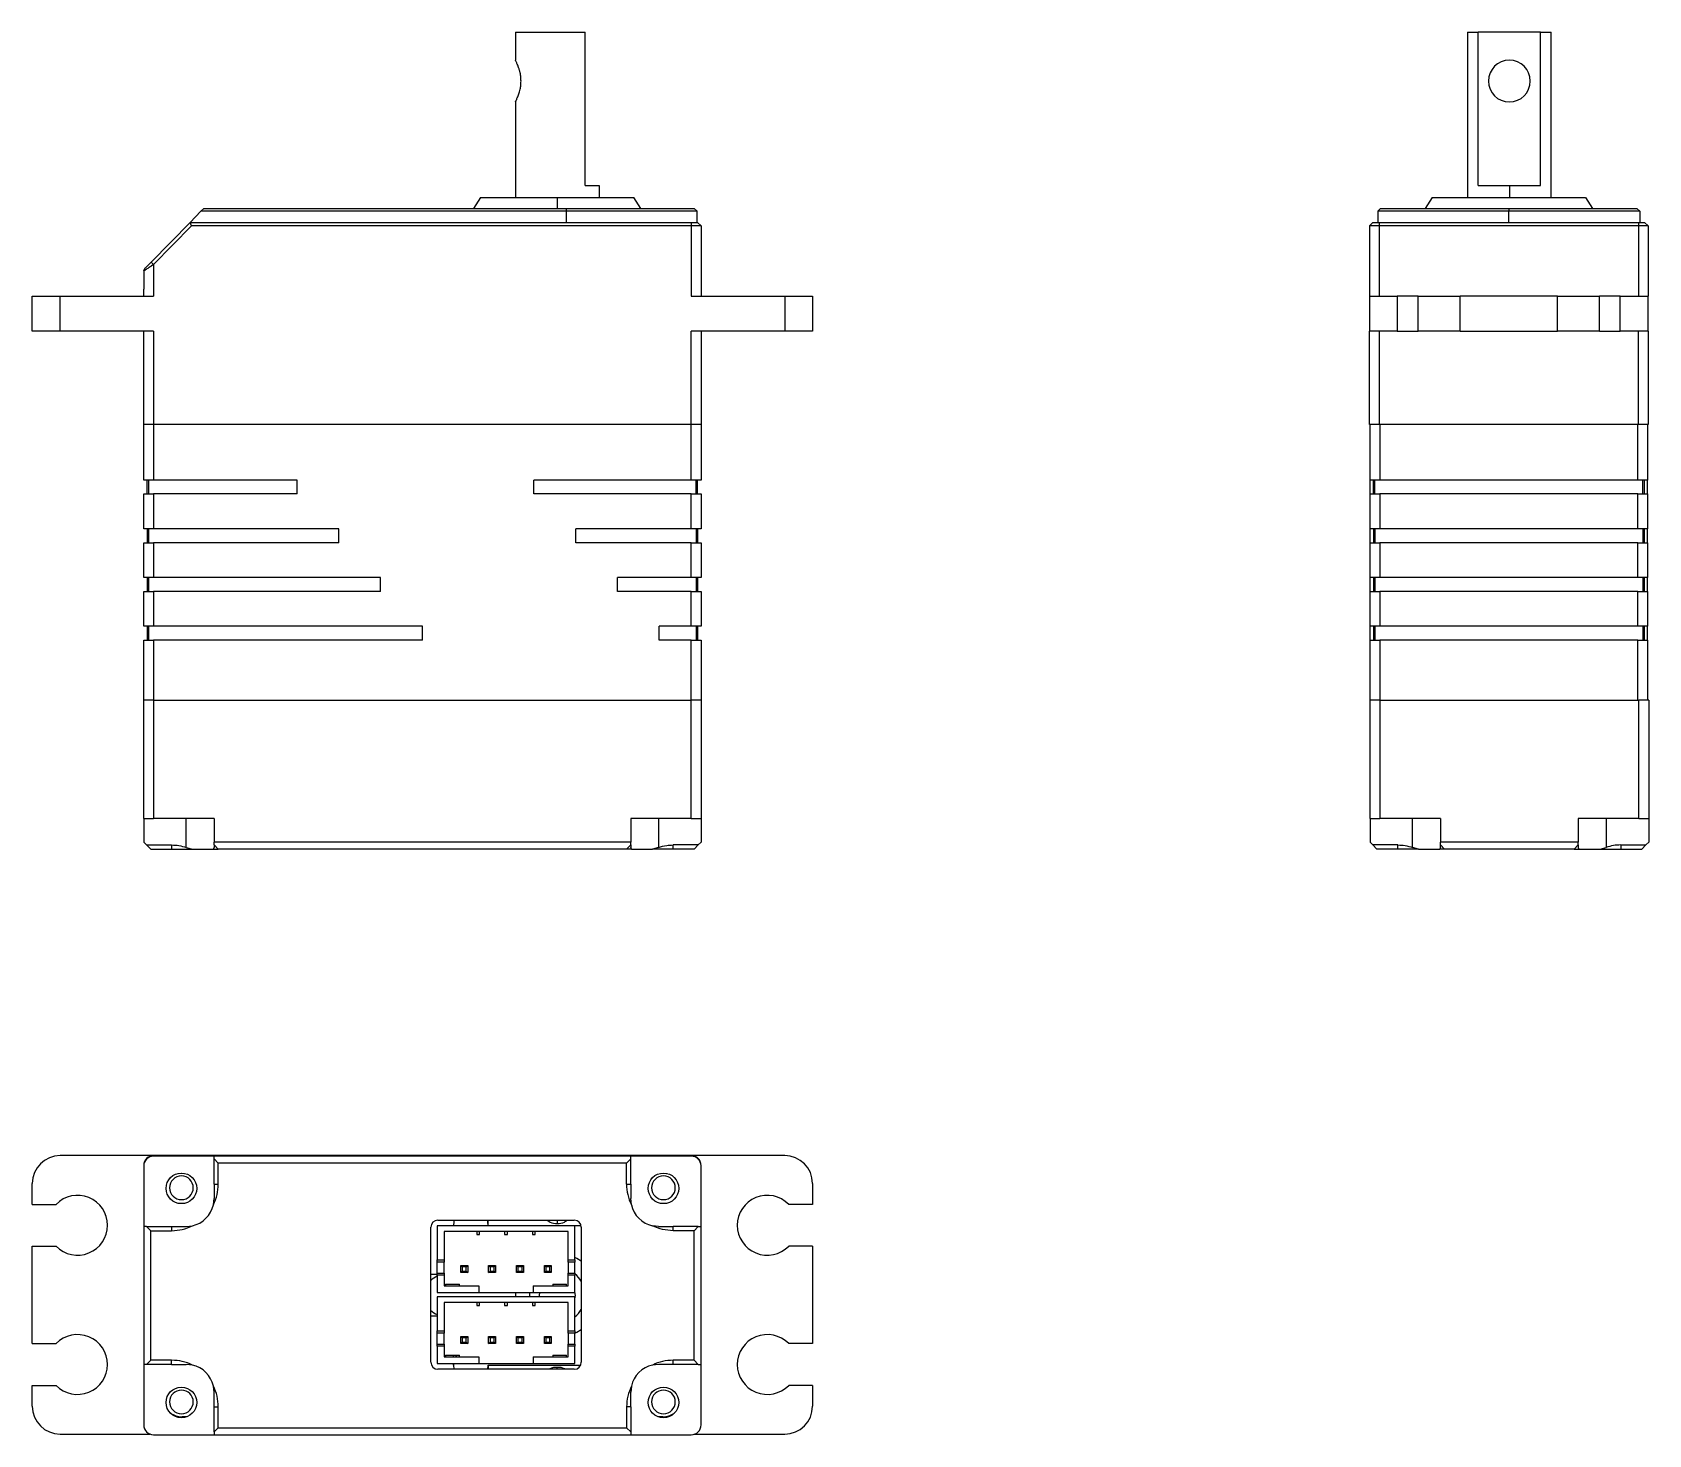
# Model space of a CAD drawing. Header units: inches. Extents: x -25 to 675, y -5 to 292.
# Drawn here: x 559 to 675, y 175.4 to 276.1 of the extents above.
import ezdxf

# ---------------------------------------------------------------- set-up
doc = ezdxf.new("R2010")
doc.units = ezdxf.units.IN
doc.header["$MEASUREMENT"] = 0

msp = doc.modelspace()

# ---------------------------------------------------------------- linework, layer by layer
at = {"color": 7, "linetype": 'Continuous', "lineweight": 25}
for p, q in [((593.635, 276.074), (593.635, 274.074)), ((593.635, 276.074), (598.635, 276.074)), ((598.635, 265.074), (598.635, 276.074)), ((661.974, 276.074), (661.974, 264.224)), ((661.974, 276.074), (662.738, 276.074)), ((662.738, 265.074), (662.738, 276.074)), ((667.21, 276.074), (662.738, 276.074)), ((667.21, 265.074), (667.21, 276.074)), ((667.21, 276.074), (667.974, 276.074)), ((667.974, 264.224), (667.974, 276.074)), ((593.635, 271.074), (593.635, 264.224)), ((598.635, 265.074), (599.635, 265.074)), ((599.635, 265.074), (599.635, 264.224)), ((662.738, 265.074), (664.974, 265.074)), ((664.974, 265.074), (667.21, 265.074)), ((571.064, 263.224), (571.26, 263.424)), ((571.26, 263.424), (597.275, 263.424)), ((591.135, 264.224), (590.635, 263.424)), ((591.135, 264.224), (596.635, 264.224)), ((596.635, 264.224), (596.635, 263.424)), ((596.635, 264.224), (602.135, 264.224)), ((597.275, 263.424), (597.275, 263.224)), ((597.275, 263.424), (606.475, 263.424)), ((602.635, 263.424), (602.135, 264.224)), ((606.475, 263.424), (606.675, 263.224)), ((655.734, 263.424), (655.534, 263.224)), ((655.734, 263.424), (664.934, 263.424)), ((659.434, 264.224), (658.934, 263.424)), ((659.434, 264.224), (670.434, 264.224)), ((664.934, 263.424), (664.934, 263.224)), ((664.934, 263.424), (674.134, 263.424)), ((670.434, 264.224), (670.934, 263.424)), ((674.134, 263.424), (674.334, 263.224)), ((570.279, 262.424), (567.482, 259.57)), ((570.279, 262.424), (571.064, 263.224)), ((570.384, 262.174), (570.279, 262.424)), ((570.279, 262.424), (606.26, 262.424)), ((597.275, 263.224), (571.064, 263.224)), ((597.275, 263.224), (597.275, 262.424)), ((606.675, 263.224), (597.275, 263.224)), ((606.26, 262.424), (606.26, 262.174)), ((606.26, 262.424), (606.71, 262.424)), ((606.675, 262.424), (606.675, 263.224)), ((606.71, 262.424), (606.96, 262.174)), ((655.184, 262.424), (654.934, 262.174)), ((655.184, 262.424), (655.634, 262.424)), ((655.534, 263.224), (655.534, 262.424)), ((664.934, 263.224), (655.534, 263.224)), ((655.634, 262.424), (674.234, 262.424)), ((655.634, 262.424), (655.634, 262.174)), ((674.334, 263.224), (664.934, 263.224)), ((664.934, 262.424), (664.934, 263.224)), ((674.234, 262.424), (674.684, 262.424)), ((674.234, 262.424), (674.234, 262.174)), ((674.334, 263.224), (674.334, 262.424)), ((674.684, 262.424), (674.934, 262.174)), ((570.384, 262.174), (567.66, 259.395)), ((606.26, 262.174), (570.384, 262.174)), ((606.26, 262.174), (606.26, 257.124)), ((606.96, 262.174), (606.26, 262.174)), ((606.96, 262.174), (606.96, 257.124)), ((655.634, 262.174), (654.934, 262.174)), ((654.934, 262.174), (654.934, 257.124)), ((674.234, 262.174), (655.634, 262.174)), ((655.634, 262.174), (655.634, 257.124)), ((674.934, 262.174), (674.234, 262.174)), ((674.234, 262.174), (674.234, 257.124)), ((674.934, 262.174), (674.934, 257.124)), ((566.96, 258.936), (567.032, 259.111)), ((566.96, 258.936), (566.96, 257.624)), ((567.66, 259.395), (567.482, 259.57)), ((567.66, 259.395), (567.66, 257.624)), ((566.96, 257.124), (566.96, 257.624)), ((567.66, 257.624), (567.66, 257.124)), ((558.96, 254.624), (558.96, 257.124)), ((558.96, 257.124), (560.96, 257.124)), ((560.96, 254.624), (560.96, 257.124)), ((560.96, 257.124), (567.66, 257.124)), ((606.26, 257.124), (612.96, 257.124)), ((612.96, 257.124), (612.96, 254.624)), ((612.96, 257.124), (614.96, 257.124)), ((614.96, 257.124), (614.96, 254.624)), ((654.934, 257.124), (654.934, 254.624)), ((654.934, 257.124), (656.934, 257.124)), ((656.934, 257.124), (656.934, 254.624)), ((658.434, 257.124), (656.934, 257.124)), ((658.434, 254.624), (658.434, 257.124)), ((658.434, 257.124), (661.434, 257.124)), ((661.434, 254.624), (661.434, 257.124)), ((668.434, 257.124), (661.434, 257.124)), ((668.434, 254.624), (668.434, 257.124)), ((668.434, 257.124), (671.434, 257.124)), ((671.434, 254.624), (671.434, 257.124)), ((672.934, 257.124), (671.434, 257.124)), ((672.934, 254.624), (672.934, 257.124)), ((672.934, 257.124), (674.934, 257.124)), ((674.934, 254.624), (674.934, 257.124)), ((560.96, 254.624), (558.96, 254.624)), ((567.66, 254.624), (560.96, 254.624)), ((566.96, 247.924), (566.96, 254.624)), ((567.66, 254.624), (567.66, 247.924)), ((612.96, 254.624), (606.26, 254.624)), ((606.26, 247.924), (606.26, 254.624)), ((606.96, 254.624), (606.96, 247.924)), ((614.96, 254.624), (612.96, 254.624)), ((656.934, 254.624), (654.934, 254.624)), ((654.934, 247.924), (654.934, 254.624)), ((655.634, 254.624), (655.634, 247.924)), ((656.934, 254.624), (658.434, 254.624)), ((661.434, 254.624), (658.434, 254.624)), ((661.434, 254.624), (668.434, 254.624)), ((671.434, 254.624), (668.434, 254.624)), ((671.434, 254.624), (672.934, 254.624)), ((674.934, 254.624), (672.934, 254.624)), ((674.234, 247.924), (674.234, 254.624)), ((674.934, 254.624), (674.934, 247.924)), ((567.66, 247.924), (566.96, 247.924)), ((566.96, 243.924), (566.96, 247.924)), ((606.26, 247.924), (567.66, 247.924)), ((567.66, 247.924), (567.66, 243.924)), ((606.96, 247.924), (606.26, 247.924)), ((606.26, 243.924), (606.26, 247.924)), ((606.96, 247.924), (606.96, 243.924)), ((655.634, 247.924), (654.934, 247.924)), ((654.974, 243.924), (654.974, 247.924)), ((674.234, 247.924), (655.634, 247.924)), ((655.674, 247.924), (655.674, 243.924)), ((674.194, 247.924), (655.674, 247.924)), ((674.194, 243.924), (674.194, 247.924)), ((674.934, 247.924), (674.234, 247.924)), ((674.894, 247.924), (674.894, 243.924)), ((567.66, 243.924), (566.96, 243.924)), ((567.21, 242.924), (567.21, 243.924)), ((567.31, 243.924), (567.31, 242.924)), ((577.96, 243.924), (567.66, 243.924)), ((577.96, 242.924), (577.96, 243.924)), ((606.26, 243.924), (594.96, 243.924)), ((594.96, 242.924), (594.96, 243.924)), ((606.96, 243.924), (606.26, 243.924)), ((606.61, 242.924), (606.61, 243.924)), ((606.71, 242.924), (606.71, 243.924)), ((655.674, 243.924), (654.974, 243.924)), ((654.974, 242.924), (654.974, 243.924)), ((655.224, 242.924), (655.224, 243.924)), ((655.324, 242.924), (655.324, 243.924)), ((674.194, 243.924), (655.674, 243.924)), ((674.894, 243.924), (674.194, 243.924)), ((674.544, 242.924), (674.544, 243.924)), ((674.644, 243.924), (674.644, 242.924)), ((674.894, 242.924), (674.894, 243.924)), ((566.96, 240.424), (566.96, 242.924)), ((566.96, 242.924), (567.66, 242.924)), ((567.66, 242.924), (567.66, 240.424)), ((577.96, 242.924), (567.66, 242.924)), ((606.26, 242.924), (594.96, 242.924)), ((606.26, 240.424), (606.26, 242.924)), ((606.26, 242.924), (606.96, 242.924)), ((606.96, 242.924), (606.96, 240.424)), ((654.974, 240.424), (654.974, 242.924)), ((654.974, 242.924), (655.674, 242.924)), ((655.674, 242.924), (655.674, 240.424)), ((674.194, 242.924), (655.674, 242.924)), ((674.194, 240.424), (674.194, 242.924)), ((674.194, 242.924), (674.894, 242.924)), ((674.894, 242.924), (674.894, 240.424)), ((567.66, 240.424), (566.96, 240.424)), ((567.21, 240.424), (567.21, 239.424)), ((567.31, 240.424), (567.31, 239.424)), ((580.96, 240.424), (567.66, 240.424)), ((580.96, 239.424), (580.96, 240.424)), ((606.26, 240.424), (597.96, 240.424)), ((597.96, 239.424), (597.96, 240.424)), ((606.96, 240.424), (606.26, 240.424)), ((606.61, 240.424), (606.61, 239.424)), ((606.71, 240.424), (606.71, 239.424)), ((655.674, 240.424), (654.974, 240.424)), ((654.974, 239.424), (654.974, 240.424)), ((655.224, 240.424), (655.224, 239.424)), ((655.324, 240.424), (655.324, 239.424)), ((674.194, 240.424), (655.674, 240.424)), ((674.894, 240.424), (674.194, 240.424)), ((674.544, 240.424), (674.544, 239.424)), ((674.644, 240.424), (674.644, 239.424)), ((674.894, 239.424), (674.894, 240.424)), ((566.96, 236.924), (566.96, 239.424)), ((566.96, 239.424), (567.66, 239.424)), ((567.66, 239.424), (567.66, 236.924)), ((580.96, 239.424), (567.66, 239.424)), ((606.26, 239.424), (597.96, 239.424)), ((606.26, 236.924), (606.26, 239.424)), ((606.26, 239.424), (606.96, 239.424)), ((606.96, 239.424), (606.96, 236.924)), ((654.974, 236.924), (654.974, 239.424)), ((654.974, 239.424), (655.674, 239.424)), ((655.674, 239.424), (655.674, 236.924)), ((674.194, 239.424), (655.674, 239.424)), ((674.194, 236.924), (674.194, 239.424)), ((674.194, 239.424), (674.894, 239.424)), ((674.894, 239.424), (674.894, 236.924)), ((567.66, 236.924), (566.96, 236.924)), ((567.21, 236.924), (567.21, 235.924)), ((567.31, 236.924), (567.31, 235.924)), ((583.96, 236.924), (567.66, 236.924)), ((583.96, 235.924), (583.96, 236.924)), ((606.26, 236.924), (600.96, 236.924)), ((600.96, 235.924), (600.96, 236.924)), ((606.96, 236.924), (606.26, 236.924)), ((606.61, 236.924), (606.61, 235.924)), ((606.71, 236.924), (606.71, 235.924)), ((655.674, 236.924), (654.974, 236.924)), ((654.974, 235.924), (654.974, 236.924)), ((655.224, 236.924), (655.224, 235.924)), ((655.324, 236.924), (655.324, 235.924)), ((674.194, 236.924), (655.674, 236.924)), ((674.894, 236.924), (674.194, 236.924)), ((674.544, 236.924), (674.544, 235.924)), ((674.644, 236.924), (674.644, 235.924)), ((674.894, 235.924), (674.894, 236.924)), ((566.96, 233.424), (566.96, 235.924)), ((566.96, 235.924), (567.66, 235.924)), ((567.66, 235.924), (567.66, 233.424)), ((583.96, 235.924), (567.66, 235.924)), ((606.26, 235.924), (600.96, 235.924)), ((606.26, 233.424), (606.26, 235.924)), ((606.26, 235.924), (606.96, 235.924)), ((606.96, 235.924), (606.96, 233.424)), ((654.974, 233.424), (654.974, 235.924)), ((654.974, 235.924), (655.674, 235.924)), ((655.674, 235.924), (655.674, 233.424)), ((674.194, 235.924), (655.674, 235.924)), ((674.194, 233.424), (674.194, 235.924)), ((674.194, 235.924), (674.894, 235.924)), ((674.894, 235.924), (674.894, 233.424)), ((567.66, 233.424), (566.96, 233.424)), ((567.21, 233.424), (567.21, 232.424)), ((567.31, 233.424), (567.31, 232.424)), ((586.96, 233.424), (567.66, 233.424)), ((586.96, 232.424), (586.96, 233.424)), ((606.26, 233.424), (603.96, 233.424)), ((603.96, 232.424), (603.96, 233.424)), ((606.96, 233.424), (606.26, 233.424)), ((606.61, 233.424), (606.61, 232.424)), ((606.71, 233.424), (606.71, 232.424)), ((655.674, 233.424), (654.974, 233.424)), ((654.974, 232.424), (654.974, 233.424)), ((655.224, 233.424), (655.224, 232.424)), ((655.324, 233.424), (655.324, 232.424)), ((674.194, 233.424), (655.674, 233.424)), ((674.894, 233.424), (674.194, 233.424)), ((674.544, 233.424), (674.544, 232.424)), ((674.644, 233.424), (674.644, 232.424)), ((674.894, 232.424), (674.894, 233.424)), ((566.96, 228.124), (566.96, 232.424)), ((566.96, 232.424), (567.66, 232.424)), ((567.66, 232.424), (567.66, 228.124)), ((586.96, 232.424), (567.66, 232.424)), ((606.26, 232.424), (603.96, 232.424)), ((606.26, 228.124), (606.26, 232.424)), ((606.26, 232.424), (606.96, 232.424)), ((606.96, 232.424), (606.96, 228.124)), ((654.974, 228.124), (654.974, 232.424)), ((654.974, 232.424), (655.674, 232.424)), ((655.674, 232.424), (655.674, 228.124)), ((674.194, 232.424), (655.674, 232.424)), ((674.194, 228.124), (674.194, 232.424)), ((674.194, 232.424), (674.894, 232.424)), ((674.894, 232.424), (674.894, 228.124)), ((566.96, 219.624), (566.96, 228.124)), ((567.66, 228.124), (566.96, 228.124)), ((567.66, 228.124), (567.66, 219.624)), ((567.66, 228.124), (606.26, 228.124)), ((606.26, 219.624), (606.26, 228.124)), ((606.96, 228.124), (606.26, 228.124)), ((606.96, 228.124), (606.96, 219.624)), ((654.974, 219.624), (654.974, 228.124)), ((655.674, 228.124), (654.974, 228.124)), ((655.674, 228.124), (655.674, 219.624)), ((655.674, 228.124), (674.274, 228.124)), ((655.674, 228.124), (674.194, 228.124)), ((674.274, 219.624), (674.274, 228.124)), ((674.974, 228.124), (674.274, 228.124)), ((674.974, 228.124), (674.974, 219.624)), ((566.96, 219.624), (567.66, 219.624)), ((566.96, 219.624), (566.96, 217.924)), ((572.01, 219.624), (567.66, 219.624)), ((570.01, 217.548), (570.01, 219.624)), ((572.01, 219.624), (572.01, 217.924)), ((606.26, 219.624), (601.91, 219.624)), ((601.91, 219.624), (601.91, 217.924)), ((603.91, 219.624), (603.91, 217.548)), ((606.26, 219.624), (606.96, 219.624)), ((606.96, 219.624), (606.96, 217.924)), ((654.974, 219.624), (655.674, 219.624)), ((654.974, 219.624), (654.974, 217.924)), ((660.024, 219.624), (655.674, 219.624)), ((658.024, 217.548), (658.024, 219.624)), ((660.024, 219.624), (660.024, 217.924)), ((674.274, 219.624), (669.924, 219.624)), ((669.924, 219.624), (669.924, 217.924)), ((671.924, 219.624), (671.924, 217.548)), ((674.274, 219.624), (674.974, 219.624)), ((674.974, 219.624), (674.974, 217.924)), ((567.16, 217.724), (566.96, 217.924)), ((567.16, 217.724), (568.96, 217.724)), ((567.46, 217.424), (567.16, 217.724)), ((567.46, 217.424), (568.96, 217.424)), ((568.96, 217.724), (568.96, 217.424)), ((570.01, 217.548), (570.448, 217.424)), ((570.448, 217.424), (571.962, 217.424)), ((571.962, 217.424), (572.01, 217.548)), ((572.01, 217.724), (572.01, 217.924)), ((601.91, 217.924), (572.01, 217.924)), ((572.01, 217.724), (572.31, 217.424)), ((601.61, 217.424), (572.31, 217.424)), ((601.61, 217.424), (601.91, 217.724)), ((601.959, 217.424), (601.61, 217.424)), ((601.91, 217.724), (601.91, 217.924)), ((601.959, 217.424), (601.91, 217.548)), ((601.959, 217.424), (603.472, 217.424)), ((603.91, 217.548), (603.472, 217.424)), ((604.96, 217.424), (604.96, 217.724)), ((606.76, 217.724), (604.96, 217.724)), ((606.46, 217.424), (604.96, 217.424)), ((606.76, 217.724), (606.46, 217.424)), ((606.76, 217.724), (606.96, 217.924)), ((655.174, 217.724), (654.974, 217.924)), ((656.974, 217.724), (655.174, 217.724)), ((655.474, 217.424), (655.174, 217.724)), ((656.974, 217.424), (655.474, 217.424)), ((656.974, 217.424), (656.974, 217.724)), ((658.462, 217.424), (656.974, 217.424)), ((658.462, 217.424), (658.024, 217.548)), ((658.462, 217.424), (659.976, 217.424)), ((660.024, 217.548), (659.976, 217.424)), ((660.024, 217.724), (660.024, 217.924)), ((669.924, 217.924), (660.024, 217.924)), ((660.024, 217.724), (660.324, 217.424)), ((669.624, 217.424), (660.324, 217.424)), ((669.624, 217.424), (669.924, 217.724)), ((669.924, 217.724), (669.924, 217.924)), ((669.924, 217.548), (669.973, 217.424)), ((669.973, 217.424), (671.486, 217.424)), ((671.486, 217.424), (671.924, 217.548)), ((672.974, 217.724), (674.774, 217.724)), ((672.974, 217.724), (672.974, 217.424)), ((672.974, 217.424), (674.474, 217.424)), ((674.774, 217.724), (674.474, 217.424)), ((674.774, 217.724), (674.974, 217.924)), ((567.66, 195.416), (560.96, 195.416)), ((606.26, 195.416), (567.66, 195.416)), ((572.01, 195.376), (567.66, 195.376)), ((572.01, 195.176), (572.01, 195.376)), ((601.91, 195.376), (572.01, 195.376)), ((572.01, 195.176), (572.31, 194.876)), ((572.01, 193.376), (572.01, 195.176)), ((601.61, 194.876), (601.91, 195.176)), ((601.91, 195.176), (601.91, 195.376)), ((606.26, 195.376), (601.91, 195.376)), ((601.91, 193.376), (601.91, 195.176)), ((612.96, 195.416), (606.26, 195.416)), ((566.96, 194.676), (566.96, 190.326)), ((572.31, 193.376), (572.31, 194.876)), ((601.61, 194.876), (572.31, 194.876)), ((601.61, 193.376), (601.61, 194.876)), ((606.96, 190.326), (606.96, 194.676)), ((558.96, 191.916), (558.96, 193.416)), ((572.01, 193.376), (572.31, 193.376)), ((601.61, 193.376), (601.91, 193.376)), ((614.96, 193.416), (614.96, 191.916)), ((558.96, 191.916), (560.67, 191.916)), ((571.962, 191.889), (572.01, 192.326)), ((601.959, 191.889), (601.91, 192.326)), ((614.96, 191.916), (613.25, 191.916)), ((566.96, 190.326), (566.96, 180.426)), ((567.16, 190.326), (566.96, 190.326)), ((567.46, 190.026), (567.16, 190.326)), ((567.16, 190.326), (568.96, 190.326)), ((568.96, 190.326), (568.96, 190.026)), ((570.01, 190.326), (570.448, 190.375)), ((587.56, 180.576), (587.56, 190.276)), ((597.91, 190.376), (588.01, 190.376)), ((588.01, 190.376), (588.01, 187.926)), ((588.06, 190.776), (597.86, 190.776)), ((591.685, 190.376), (591.685, 190.776)), ((597.91, 187.926), (597.91, 190.376)), ((598.35, 190.376), (597.91, 190.376)), ((598.36, 190.276), (598.36, 180.576)), ((603.91, 190.326), (603.472, 190.375)), ((604.96, 190.026), (604.96, 190.326)), ((606.76, 190.326), (604.96, 190.326)), ((606.76, 190.326), (606.46, 190.026)), ((606.76, 190.326), (606.96, 190.326)), ((606.96, 180.426), (606.96, 190.326)), ((567.46, 180.726), (567.46, 190.026)), ((567.46, 190.026), (568.96, 190.026)), ((597.41, 189.957), (588.51, 189.957)), ((588.51, 189.957), (588.51, 187.926)), ((590.86, 189.957), (590.86, 189.757)), ((590.86, 189.757), (591.06, 189.757)), ((591.06, 189.757), (591.06, 189.957)), ((592.86, 189.957), (592.86, 189.757)), ((592.86, 189.757), (593.06, 189.757)), ((593.06, 189.757), (593.06, 189.957)), ((594.86, 189.957), (594.86, 189.757)), ((594.86, 189.757), (595.06, 189.757)), ((595.06, 189.757), (595.06, 189.957)), ((597.41, 187.926), (597.41, 189.957)), ((606.46, 190.026), (604.96, 190.026)), ((606.46, 180.726), (606.46, 190.026)), ((558.96, 181.916), (558.96, 188.916)), ((558.96, 188.916), (560.67, 188.916)), ((614.96, 188.916), (613.25, 188.916)), ((614.96, 188.916), (614.96, 181.916)), ((588.01, 186.876), (587.56, 186.876)), ((588.01, 187.926), (588.51, 187.926)), ((588.01, 187.776), (588.01, 187.926)), ((588.51, 187.776), (588.01, 187.776)), ((588.01, 186.976), (588.01, 187.776)), ((588.01, 186.976), (588.51, 186.976)), ((588.01, 186.826), (588.01, 186.976)), ((588.01, 186.826), (588.01, 185.576)), ((588.51, 186.826), (588.01, 186.826)), ((588.51, 187.926), (588.51, 187.776)), ((588.51, 186.976), (588.51, 187.776)), ((588.51, 186.976), (588.51, 186.826)), ((588.51, 186.826), (588.51, 186.076)), ((589.71, 187.026), (589.71, 187.526)), ((589.71, 187.526), (589.81, 187.426)), ((589.71, 187.526), (590.21, 187.526)), ((589.71, 187.026), (589.81, 187.126)), ((590.21, 187.026), (589.71, 187.026)), ((589.81, 187.426), (589.81, 187.126)), ((590.11, 187.426), (589.81, 187.426)), ((589.81, 187.126), (590.11, 187.126)), ((590.11, 187.426), (590.21, 187.526)), ((590.11, 187.126), (590.11, 187.426)), ((590.11, 187.126), (590.21, 187.026)), ((590.21, 187.526), (590.21, 187.026)), ((591.71, 187.026), (591.71, 187.526)), ((591.71, 187.526), (591.81, 187.426)), ((591.71, 187.526), (592.21, 187.526)), ((591.71, 187.026), (591.81, 187.126)), ((592.21, 187.026), (591.71, 187.026)), ((591.81, 187.426), (591.81, 187.126)), ((592.11, 187.426), (591.81, 187.426)), ((591.81, 187.126), (592.11, 187.126)), ((592.11, 187.426), (592.21, 187.526)), ((592.11, 187.126), (592.11, 187.426)), ((592.11, 187.126), (592.21, 187.026)), ((592.21, 187.526), (592.21, 187.026)), ((593.71, 187.026), (593.71, 187.526)), ((593.71, 187.526), (593.81, 187.426)), ((593.71, 187.526), (594.21, 187.526)), ((593.71, 187.026), (593.81, 187.126)), ((594.21, 187.026), (593.71, 187.026)), ((593.81, 187.426), (593.81, 187.126)), ((594.11, 187.426), (593.81, 187.426)), ((593.81, 187.126), (594.11, 187.126)), ((594.11, 187.426), (594.21, 187.526)), ((594.11, 187.126), (594.11, 187.426)), ((594.11, 187.126), (594.21, 187.026)), ((594.21, 187.526), (594.21, 187.026)), ((595.71, 187.026), (595.71, 187.526)), ((595.71, 187.526), (595.81, 187.426)), ((595.71, 187.526), (596.21, 187.526)), ((595.71, 187.026), (595.81, 187.126)), ((596.21, 187.026), (595.71, 187.026)), ((595.81, 187.426), (595.81, 187.126)), ((596.11, 187.426), (595.81, 187.426)), ((595.81, 187.126), (596.11, 187.126)), ((596.11, 187.426), (596.21, 187.526)), ((596.11, 187.126), (596.11, 187.426)), ((596.11, 187.126), (596.21, 187.026)), ((596.21, 187.526), (596.21, 187.026)), ((597.41, 187.926), (597.91, 187.926)), ((597.41, 187.776), (597.41, 187.926)), ((597.91, 187.776), (597.41, 187.776)), ((597.41, 187.776), (597.41, 186.976)), ((597.41, 186.976), (597.91, 186.976)), ((597.41, 186.826), (597.41, 186.976)), ((597.41, 186.076), (597.41, 186.826)), ((597.91, 186.826), (597.41, 186.826)), ((597.91, 187.926), (597.91, 187.776)), ((597.91, 186.976), (597.91, 187.776)), ((597.91, 186.976), (597.91, 186.826)), ((597.91, 185.576), (597.91, 186.826)), ((588.51, 186.076), (591.01, 186.076)), ((588.61, 186.176), (589.61, 186.176)), ((588.61, 186.176), (588.61, 186.076)), ((589.61, 186.076), (589.61, 186.176)), ((591.01, 186.076), (591.01, 185.576)), ((594.91, 186.076), (594.91, 185.576)), ((594.91, 186.076), (597.41, 186.076)), ((596.31, 186.176), (597.31, 186.176)), ((596.31, 186.176), (596.31, 186.076)), ((597.31, 186.076), (597.31, 186.176)), ((597.935, 185.376), (597.91, 185.63)), ((588.01, 185.576), (591.01, 185.576)), ((597.91, 185.276), (588.01, 185.276)), ((588.01, 185.276), (588.01, 182.826)), ((597.41, 184.857), (588.51, 184.857)), ((588.51, 184.857), (588.51, 182.826)), ((590.86, 184.857), (590.86, 184.657)), ((590.86, 184.657), (591.06, 184.657)), ((591.01, 185.576), (594.91, 185.576)), ((591.06, 184.657), (591.06, 184.857)), ((592.86, 184.857), (592.86, 184.657)), ((592.86, 184.657), (593.06, 184.657)), ((593.06, 184.657), (593.06, 184.857)), ((593.635, 185.376), (593.637, 185.276)), ((594.645, 185.576), (594.635, 185.376)), ((594.635, 185.376), (594.638, 185.276)), ((594.86, 184.857), (594.86, 184.657)), ((594.86, 184.657), (595.06, 184.657)), ((594.91, 185.576), (597.91, 185.576)), ((595.06, 184.657), (595.06, 184.857)), ((595.351, 185.576), (595.335, 185.376)), ((595.335, 185.376), (595.339, 185.276)), ((597.41, 182.826), (597.41, 184.857)), ((597.91, 185.123), (597.935, 185.376)), ((597.91, 182.826), (597.91, 185.276)), ((588.01, 183.877), (587.564, 183.877)), ((588.01, 182.826), (588.51, 182.826)), ((588.01, 182.676), (588.01, 182.826)), ((588.51, 182.676), (588.01, 182.676)), ((588.01, 181.876), (588.01, 182.676)), ((588.51, 182.826), (588.51, 182.676)), ((588.51, 181.876), (588.51, 182.676)), ((589.71, 181.926), (589.71, 182.426)), ((589.71, 182.426), (589.81, 182.326)), ((589.71, 182.426), (590.21, 182.426)), ((589.81, 182.326), (589.81, 182.026)), ((590.11, 182.326), (589.81, 182.326)), ((590.11, 182.326), (590.21, 182.426)), ((590.11, 182.026), (590.11, 182.326)), ((590.21, 182.426), (590.21, 181.926)), ((591.71, 181.926), (591.71, 182.426)), ((591.71, 182.426), (591.81, 182.326)), ((591.71, 182.426), (592.21, 182.426)), ((591.81, 182.326), (591.81, 182.026)), ((592.11, 182.326), (591.81, 182.326)), ((592.11, 182.326), (592.21, 182.426)), ((592.11, 182.026), (592.11, 182.326)), ((592.21, 182.426), (592.21, 181.926)), ((593.71, 181.926), (593.71, 182.426)), ((593.71, 182.426), (593.81, 182.326)), ((593.71, 182.426), (594.21, 182.426)), ((593.81, 182.326), (593.81, 182.026)), ((594.11, 182.326), (593.81, 182.326)), ((594.11, 182.326), (594.21, 182.426)), ((594.11, 182.026), (594.11, 182.326)), ((594.21, 182.426), (594.21, 181.926)), ((595.71, 181.926), (595.71, 182.426)), ((595.71, 182.426), (595.81, 182.326)), ((595.71, 182.426), (596.21, 182.426)), ((595.81, 182.326), (595.81, 182.026)), ((596.11, 182.326), (595.81, 182.326)), ((596.11, 182.326), (596.21, 182.426)), ((596.11, 182.026), (596.11, 182.326)), ((596.21, 182.426), (596.21, 181.926)), ((597.41, 182.826), (597.91, 182.826)), ((597.41, 182.676), (597.41, 182.826)), ((597.91, 182.676), (597.41, 182.676)), ((597.41, 182.676), (597.41, 181.876)), ((597.91, 182.826), (597.91, 182.676)), ((597.91, 181.876), (597.91, 182.676)), ((558.96, 181.916), (560.67, 181.916)), ((588.01, 181.876), (588.51, 181.876)), ((588.01, 181.726), (588.01, 181.876)), ((588.01, 181.726), (588.01, 180.476)), ((588.51, 181.726), (588.01, 181.726)), ((588.51, 181.876), (588.51, 181.726)), ((588.51, 181.726), (588.51, 180.976)), ((588.61, 181.076), (589.61, 181.076)), ((588.61, 181.076), (588.61, 180.976)), ((589.185, 180.976), (589.185, 181.076)), ((589.61, 180.976), (589.61, 181.076)), ((589.71, 181.926), (589.81, 182.026)), ((590.21, 181.926), (589.71, 181.926)), ((589.81, 182.026), (590.11, 182.026)), ((590.11, 182.026), (590.21, 181.926)), ((591.71, 181.926), (591.81, 182.026)), ((592.21, 181.926), (591.71, 181.926)), ((591.81, 182.026), (592.11, 182.026)), ((592.11, 182.026), (592.21, 181.926)), ((593.71, 181.926), (593.81, 182.026)), ((594.21, 181.926), (593.71, 181.926)), ((593.81, 182.026), (594.11, 182.026)), ((594.11, 182.026), (594.21, 181.926)), ((595.71, 181.926), (595.81, 182.026)), ((596.21, 181.926), (595.71, 181.926)), ((595.81, 182.026), (596.11, 182.026)), ((596.11, 182.026), (596.21, 181.926)), ((596.31, 181.076), (597.31, 181.076)), ((596.31, 181.076), (596.31, 180.976)), ((597.31, 180.976), (597.31, 181.076)), ((597.41, 181.876), (597.91, 181.876)), ((597.41, 181.726), (597.41, 181.876)), ((597.41, 180.976), (597.41, 181.726)), ((597.91, 181.726), (597.41, 181.726)), ((597.91, 181.876), (597.91, 181.726)), ((597.91, 180.476), (597.91, 181.726)), ((614.96, 181.916), (613.25, 181.916)), ((567.16, 180.426), (566.96, 180.426)), ((566.96, 180.426), (566.96, 176.076)), ((567.16, 180.426), (567.46, 180.726)), ((568.96, 180.426), (567.16, 180.426)), ((568.96, 180.726), (567.46, 180.726)), ((568.96, 180.426), (568.96, 180.726)), ((570.448, 180.378), (570.01, 180.426)), ((588.01, 180.476), (591.01, 180.476)), ((597.86, 180.076), (588.06, 180.076)), ((588.51, 180.976), (591.01, 180.976)), ((589.185, 180.376), (589.185, 180.476)), ((589.189, 180.476), (589.185, 180.376)), ((591.01, 180.976), (591.01, 180.476)), ((591.01, 180.476), (594.91, 180.476)), ((591.685, 180.376), (591.685, 180.076)), ((591.685, 180.376), (598.318, 180.376)), ((594.91, 180.976), (594.91, 180.476)), ((594.91, 180.976), (597.41, 180.976)), ((594.91, 180.476), (597.91, 180.476)), ((603.91, 180.426), (603.472, 180.378)), ((606.46, 180.726), (604.96, 180.726)), ((604.96, 180.426), (604.96, 180.726)), ((606.76, 180.426), (604.96, 180.426)), ((606.46, 180.726), (606.76, 180.426)), ((606.76, 180.426), (606.96, 180.426)), ((606.96, 176.076), (606.96, 180.426)), ((558.96, 177.416), (558.96, 178.916)), ((558.96, 178.916), (560.67, 178.916)), ((572.01, 178.426), (571.962, 178.864)), ((601.959, 178.864), (601.91, 178.426)), ((614.96, 178.916), (613.25, 178.916)), ((614.96, 178.916), (614.96, 177.416)), ((570.069, 176.666), (569.71, 176.666)), ((572.01, 177.376), (572.31, 177.376)), ((572.01, 175.576), (572.01, 177.376)), ((572.31, 175.876), (572.31, 177.376)), ((601.61, 177.376), (601.61, 175.876)), ((601.91, 177.376), (601.61, 177.376)), ((601.91, 177.376), (601.91, 175.576)), ((604.21, 176.666), (603.851, 176.666)), ((560.96, 175.416), (567.427, 175.416)), ((567.66, 175.376), (572.01, 175.376)), ((572.31, 175.876), (572.01, 175.576)), ((572.01, 175.576), (572.01, 175.376)), ((572.01, 175.376), (601.91, 175.376)), ((572.31, 175.876), (601.61, 175.876)), ((601.91, 175.576), (601.61, 175.876)), ((601.91, 175.576), (601.91, 175.376)), ((601.91, 175.376), (606.26, 175.376)), ((606.493, 175.416), (612.96, 175.416))]:
    msp.add_line(p, q, dxfattribs=at)
at = {"color": 1, "linetype": 'Continuous', "lineweight": 25}
for p, q in [((664.974, 265.074), (664.974, 264.224)), ((596.635, 190.776), (596.635, 190.54)), ((596.635, 180.076), (596.635, 180.212))]:
    msp.add_line(p, q, dxfattribs=at)
at = {"color": 7, "linetype": 'Continuous', "lineweight": 25, "flags": 128}
for points in [[(569.397, 194.133), (569.417, 194.138), (569.651, 194.165)], [(604.269, 194.165), (604.503, 194.138), (604.523, 194.133)], [(589.251, 190.776), (589.221, 190.676), (589.185, 190.376)], [(591.685, 190.376), (591.649, 190.676), (591.619, 190.776)], [(598.36, 187.831), (598.054, 188.019), (597.91, 188.092)], [(593.642, 185.576), (593.641, 185.569), (593.635, 185.376)], [(597.91, 182.661), (598.045, 182.728), (598.36, 182.922)], [(589.399, 181.076), (589.396, 181.071), (589.331, 180.963)], [(589.185, 180.376), (589.221, 180.077), (589.222, 180.076)], [(591.648, 180.076), (591.649, 180.077), (591.685, 180.376)]]:
    msp.add_lwpolyline(points, dxfattribs=at)
at = {"color": 7, "linetype": 'Continuous', "lineweight": 25}
for centre in [(569.66, 193.065), (604.26, 193.065), (569.66, 177.688), (604.26, 177.688)]:
    msp.add_circle(centre, 1.1, dxfattribs=at)
for centre, radius, start, end in [((664.974, 272.574), 1.5, 0, 180), ((664.974, 272.574), 1.5, 180, 0), ((560.96, 193.416), 2, 90, 180), ((567.66, 194.716), 0.7, 90, 180), ((567.66, 194.676), 0.7, 90, 180), ((606.26, 194.716), 0.7, 0, 90), ((606.26, 194.676), 0.7, 360, 90), ((612.96, 193.416), 2, 0, 90), ((569.66, 193.105), 0.85, 0, 180), ((604.26, 193.105), 0.85, 0, 180), ((569.66, 193.105), 0.85, 180, 0), ((604.96, 193.376), 3.35, 179.99833, 206.3672), ((604.26, 193.105), 0.85, 180, 0), ((562.21, 190.416), 2.15, 0, 135.75928), ((570.01, 192.326), 2, 282.64569, 347.35426), ((603.91, 192.326), 2, 192.64504, 257.35491), ((611.71, 190.416), 2.15, 44.24072, 315.75928), ((562.21, 190.416), 2.15, 224.24072, 0), ((588.06, 190.276), 0.5, 90, 180), ((597.86, 190.276), 0.5, 0, 90), ((596.635, 185.376), 2, 30.40155, 50.39435), ((588.61, 185.376), 1.5, 113.57817, 134.427), ((588.61, 185.376), 1.5, 225.573, 246.42183), ((596.635, 185.376), 2, 309.60565, 329.59845), ((562.21, 180.416), 2.15, 360, 135.75928), ((611.71, 180.416), 2.15, 44.24072, 315.75928), ((562.21, 180.416), 2.15, 224.24072, 360), ((570.01, 178.426), 2, 12.64569, 77.35426), ((588.06, 180.576), 0.5, 180, 270), ((597.86, 180.576), 0.5, 270, 0), ((603.91, 178.426), 2, 102.64569, 167.35426), ((569.66, 177.728), 0.85, 0, 180), ((569.66, 177.728), 0.85, 180, 0), ((604.26, 177.728), 0.85, 0, 180), ((604.26, 177.728), 0.85, 180, 0), ((560.96, 177.416), 2, 180, 270), ((569.71, 178.166), 1.5, 235.73995, 270), ((604.21, 178.166), 1.5, 270, 304.26005), ((612.96, 177.416), 2, 270, 0), ((567.66, 176.076), 0.7, 180, 270), ((606.26, 176.076), 0.7, 270, 0)]:
    msp.add_arc(centre, radius, start, end, dxfattribs=at)
for points, knots in [([(594.037, 272.574), (594.034, 272.67), (594.029, 272.817), (594.002, 273.01), (593.978, 273.134), (593.954, 273.238), (593.931, 273.324), (593.906, 273.412), (593.88, 273.491), (593.854, 273.566), (593.817, 273.666), (593.772, 273.78), (593.726, 273.885), (593.681, 273.98), (593.644, 274.057), (593.638, 274.068), (593.635, 274.074)], [0, 0, 0, 0, 0.120056, 0.1838237, 0.2502223, 0.2883987, 0.3301347, 0.3754416, 0.4214313, 0.4569859, 0.50091, 0.5988244, 0.6820804, 0.7507235, 0.8787348, 1, 1, 1, 1]), ([(593.635, 271.074), (593.638, 271.079), (593.642, 271.087), (593.666, 271.137), (593.691, 271.19), (593.726, 271.264), (593.773, 271.369), (593.825, 271.501), (593.879, 271.65), (593.929, 271.81), (593.982, 272.02), (594.027, 272.279), (594.034, 272.478), (594.037, 272.574)], [0, 0, 0, 0, 0.12172209, 0.18518284, 0.25048323, 0.31909266, 0.40253249, 0.50084747, 0.57927812, 0.66020727, 0.75070804, 0.88025604, 1, 1, 1, 1]), ([(567.66, 259.395), (567.606, 259.36), (567.522, 259.305), (567.36, 259.197), (567.214, 259.103), (567.091, 259.022), (567.018, 258.974), (566.969, 258.942), (566.963, 258.938), (566.96, 258.936)], [0, 0, 0, 0, 0.1590384, 0.2499824, 0.4987155, 0.6303315, 0.7489707, 0.8781574, 1, 1, 1, 1]), ([(567.482, 259.57), (567.418, 259.505), (567.299, 259.384), (567.169, 259.251), (567.095, 259.175), (567.058, 259.138), (567.036, 259.115), (567.033, 259.112), (567.032, 259.111)], [0, 0, 0, 0, 0.3138495, 0.5894118, 0.705976, 0.8144242, 0.9069695, 1, 1, 1, 1]), ([(568.96, 217.724), (569.134, 217.716), (569.491, 217.699), (569.834, 217.599), (570.01, 217.548)], [0, 0, 0, 0, 0.4864693, 1, 1, 1, 1]), ([(568.96, 217.424), (569.218, 217.424), (569.734, 217.424), (570.21, 217.424), (570.448, 217.424)], [0, 0, 0, 0, 0.4999996, 1, 1, 1, 1]), ([(571.962, 217.424), (572.063, 217.424), (572.265, 217.424), (572.295, 217.424), (572.31, 217.424)], [0, 0, 0, 0, 0.50000039, 1, 1, 1, 1]), ([(572.01, 217.724), (572.01, 217.715), (572.01, 217.699), (572.01, 217.598), (572.01, 217.548)], [0, 0, 0, 0, 0.4999997, 1, 1, 1, 1]), ([(601.91, 217.724), (601.91, 217.716), (601.91, 217.699), (601.91, 217.599), (601.91, 217.548)], [0, 0, 0, 0, 0.4864603, 1, 1, 1, 1]), ([(603.91, 217.548), (604.102, 217.603), (604.446, 217.702), (604.803, 217.717), (604.96, 217.724)], [0, 0, 0, 0, 0.559105, 1, 1, 1, 1]), ([(656.974, 217.724), (657.148, 217.716), (657.505, 217.699), (657.848, 217.599), (658.024, 217.548)], [0, 0, 0, 0, 0.4864603, 1, 1, 1, 1]), ([(660.024, 217.548), (660.024, 217.603), (660.024, 217.702), (660.024, 217.717), (660.024, 217.724)], [0, 0, 0, 0, 0.559105, 1, 1, 1, 1]), ([(669.624, 217.424), (669.639, 217.424), (669.669, 217.424), (669.872, 217.424), (669.973, 217.424)], [0, 0, 0, 0, 0.49999957, 1, 1, 1, 1]), ([(669.924, 217.724), (669.924, 217.716), (669.924, 217.699), (669.924, 217.599), (669.924, 217.548)], [0, 0, 0, 0, 0.4864693, 1, 1, 1, 1]), ([(671.486, 217.424), (671.724, 217.424), (672.2, 217.424), (672.716, 217.424), (672.974, 217.424)], [0, 0, 0, 0, 0.5000004, 1, 1, 1, 1]), ([(672.974, 217.724), (672.796, 217.715), (672.439, 217.699), (672.096, 217.598), (671.924, 217.548)], [0, 0, 0, 0, 0.4999997, 1, 1, 1, 1]), ([(571.962, 191.889), (572.063, 192.126), (572.265, 192.602), (572.295, 193.118), (572.31, 193.376)], [0, 0, 0, 0, 0.50000039, 1, 1, 1, 1]), ([(572.01, 193.376), (572.01, 193.198), (572.01, 192.841), (572.01, 192.498), (572.01, 192.326)], [0, 0, 0, 0, 0.4999997, 1, 1, 1, 1]), ([(601.91, 193.376), (601.91, 193.203), (601.91, 192.846), (601.91, 192.503), (601.91, 192.326)], [0, 0, 0, 0, 0.4864603, 1, 1, 1, 1]), ([(568.96, 190.026), (569.218, 190.041), (569.734, 190.072), (570.21, 190.274), (570.448, 190.375)], [0, 0, 0, 0, 0.4999996, 1, 1, 1, 1]), ([(568.96, 190.326), (569.134, 190.326), (569.491, 190.326), (569.834, 190.326), (570.01, 190.326)], [0, 0, 0, 0, 0.4864693, 1, 1, 1, 1]), ([(595.919, 190.776), (595.984, 190.728), (596.19, 190.571), (596.454, 190.553), (596.635, 190.54)], [0, 0, 0, 0, 0.3127249, 1, 1, 1, 1]), ([(596.635, 190.54), (596.816, 190.553), (597.08, 190.571), (597.286, 190.728), (597.351, 190.776)], [0, 0, 0, 0, 0.6872751, 1, 1, 1, 1]), ([(603.91, 190.326), (604.102, 190.326), (604.446, 190.326), (604.803, 190.326), (604.96, 190.326)], [0, 0, 0, 0, 0.559105, 1, 1, 1, 1]), ([(570.448, 180.378), (570.21, 180.479), (569.734, 180.681), (569.218, 180.711), (568.96, 180.726)], [0, 0, 0, 0, 0.5000004, 1, 1, 1, 1]), ([(568.96, 180.426), (569.139, 180.426), (569.495, 180.426), (569.839, 180.426), (570.01, 180.426)], [0, 0, 0, 0, 0.4999997, 1, 1, 1, 1]), ([(596.635, 180.212), (596.451, 180.206), (596.246, 180.2), (596.085, 180.088), (596.069, 180.076)], [0, 0, 0, 0, 0.8982225, 1, 1, 1, 1]), ([(597.201, 180.076), (597.185, 180.088), (597.024, 180.2), (596.819, 180.206), (596.635, 180.212)], [0, 0, 0, 0, 0.1017775, 1, 1, 1, 1]), ([(604.96, 180.726), (604.702, 180.711), (604.186, 180.681), (603.71, 180.479), (603.472, 180.378)], [0, 0, 0, 0, 0.49999957, 1, 1, 1, 1]), ([(604.96, 180.426), (604.786, 180.426), (604.429, 180.426), (604.086, 180.426), (603.91, 180.426)], [0, 0, 0, 0, 0.4864693, 1, 1, 1, 1]), ([(572.31, 177.376), (572.295, 177.634), (572.265, 178.151), (572.063, 178.626), (571.962, 178.864)], [0, 0, 0, 0, 0.4999996, 1, 1, 1, 1]), ([(601.959, 178.864), (601.857, 178.626), (601.655, 178.151), (601.625, 177.634), (601.61, 177.376)], [0, 0, 0, 0, 0.5000004, 1, 1, 1, 1]), ([(572.01, 177.376), (572.01, 177.55), (572.01, 177.907), (572.01, 178.25), (572.01, 178.426)], [0, 0, 0, 0, 0.48646925, 1, 1, 1, 1]), ([(601.91, 177.376), (601.91, 177.555), (601.91, 177.912), (601.91, 178.255), (601.91, 178.426)], [0, 0, 0, 0, 0.4999997, 1, 1, 1, 1])]:
    msp.add_open_spline(points, degree=3, knots=knots, dxfattribs=at)
for points in [[(604.96, 217.424), (604.702, 217.424), (604.186, 217.424), (603.71, 217.424), (603.472, 217.424)], [(660.324, 217.424), (660.309, 217.424), (660.279, 217.424), (660.077, 217.424), (659.976, 217.424)], [(604.96, 190.026), (604.702, 190.041), (604.186, 190.072), (603.71, 190.274), (603.472, 190.375)]]:
    msp.add_open_spline(points, degree=3, dxfattribs=at)

doc.saveas('drawing.dxf')
